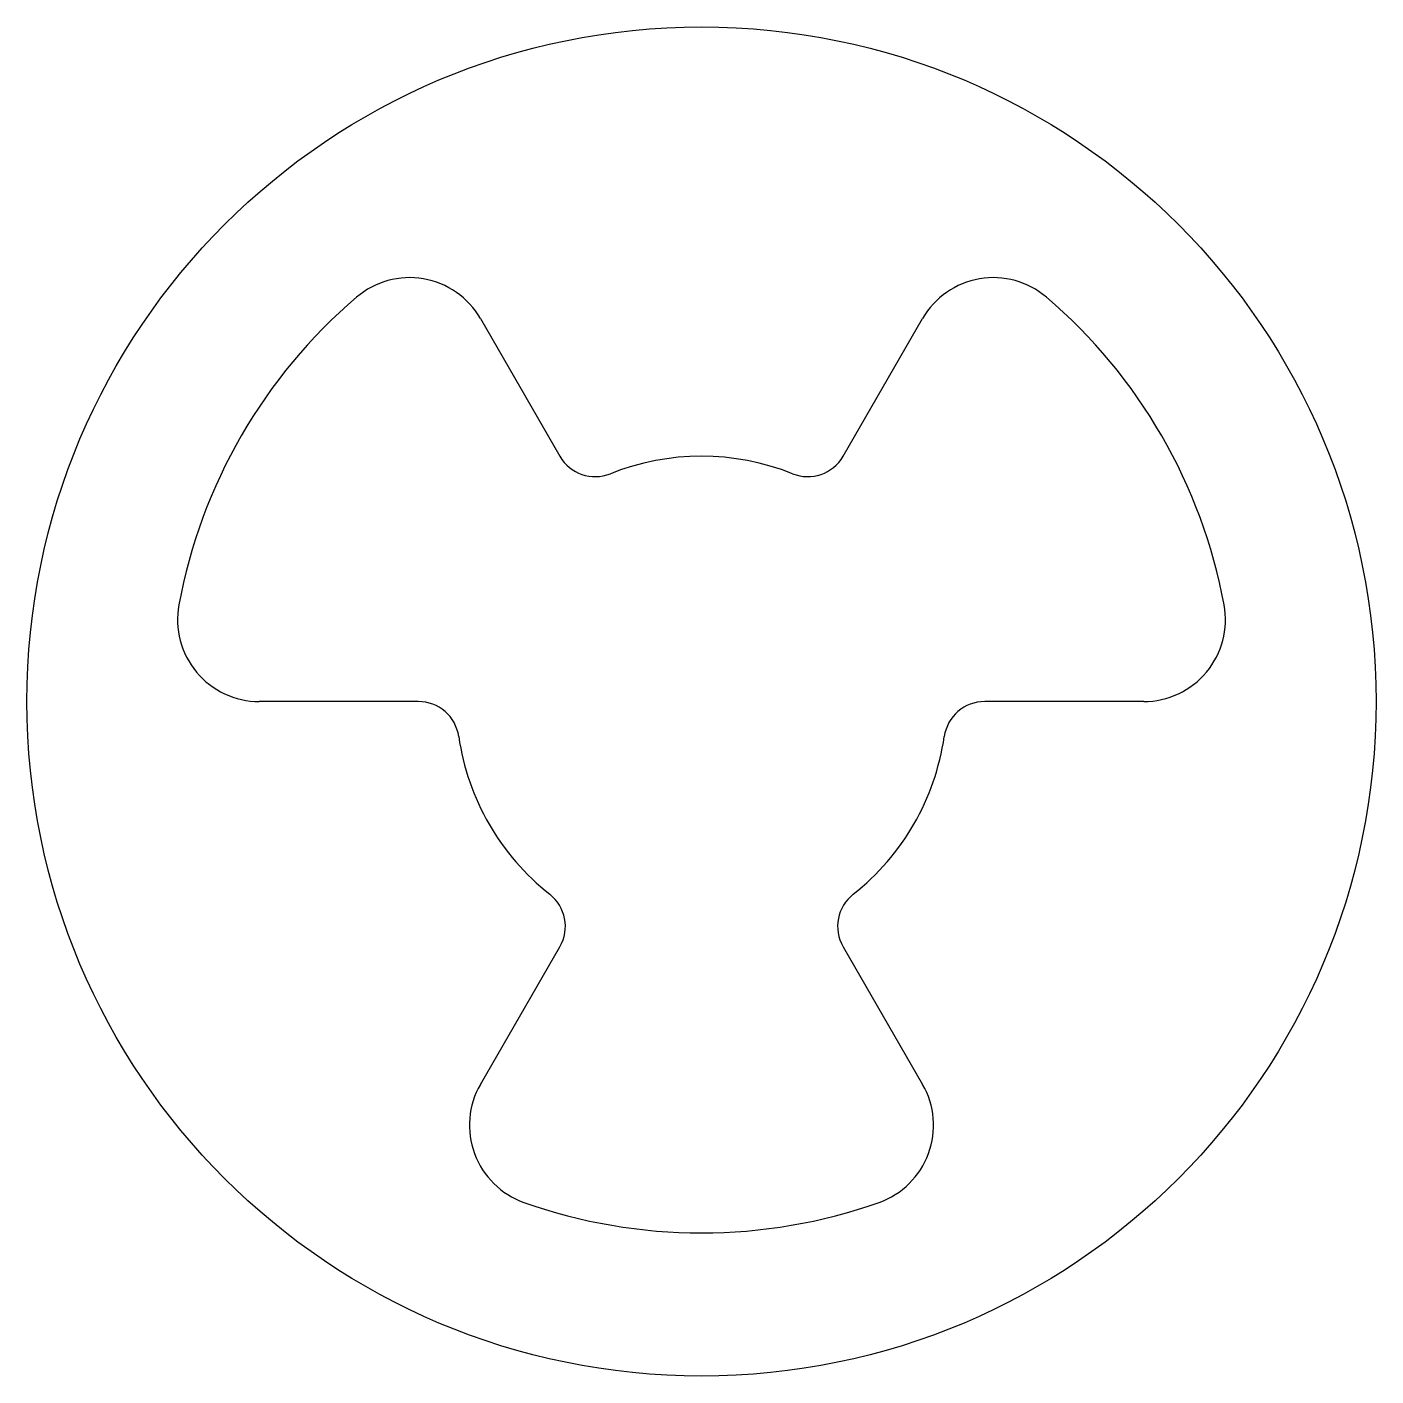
# Model space of a CAD drawing. Extents: x 2375.3 to 2408.3, y 2051.9 to 2084.9.
import ezdxf

# ---------------------------------------------------------------- set-up
doc = ezdxf.new("R2010")
doc.units = 0
doc.layers.get('0').update_dxf_attribs({"linetype": 'CONTINUOUS'})

msp = doc.modelspace()

# ---------------------------------------------------------------- linework, layer by layer
for p, q in [((2386.363, 2077.78), (2388.307, 2074.412)), ((2395.235, 2074.412), (2397.18, 2077.78)), ((2384.843, 2068.412), (2380.955, 2068.412)), ((2402.588, 2068.412), (2398.7, 2068.412)), ((2386.363, 2059.045), (2388.307, 2062.412)), ((2395.235, 2062.412), (2397.18, 2059.045))]:
    msp.add_line(p, q)
msp.add_circle((2391.771, 2068.412), 16.5)
for centre, radius, start, end in [((2384.631, 2076.78), 2, 30, 130.4757), ((2398.912, 2076.78), 2, 49.5243, 150), ((2391.771, 2068.412), 13, 130.4757, 169.5243), ((2391.771, 2068.412), 13, 10.4757, 49.5243), ((2389.173, 2074.912), 1, 210, 291.7868), ((2391.771, 2068.412), 6, 68.2132, 111.7868), ((2394.369, 2074.912), 1, 248.2132, 330), ((2380.955, 2070.412), 2, 169.5243, 270), ((2402.588, 2070.412), 2, 270, 10.4757), ((2384.843, 2067.412), 1, 8.2132, 90), ((2398.7, 2067.412), 1, 90, 171.7868), ((2391.771, 2068.412), 6, 188.2132, 231.7868), ((2391.771, 2068.412), 6, 308.2132, 351.7868), ((2387.441, 2062.912), 1, 330, 51.7868), ((2396.101, 2062.912), 1, 128.2132, 210), ((2388.095, 2058.045), 2, 150, 250.4757), ((2395.448, 2058.045), 2, 289.5243, 30), ((2391.771, 2068.412), 13, 250.4757, 289.5243)]:
    msp.add_arc(centre, radius, start, end)

doc.saveas('drawing.dxf')
